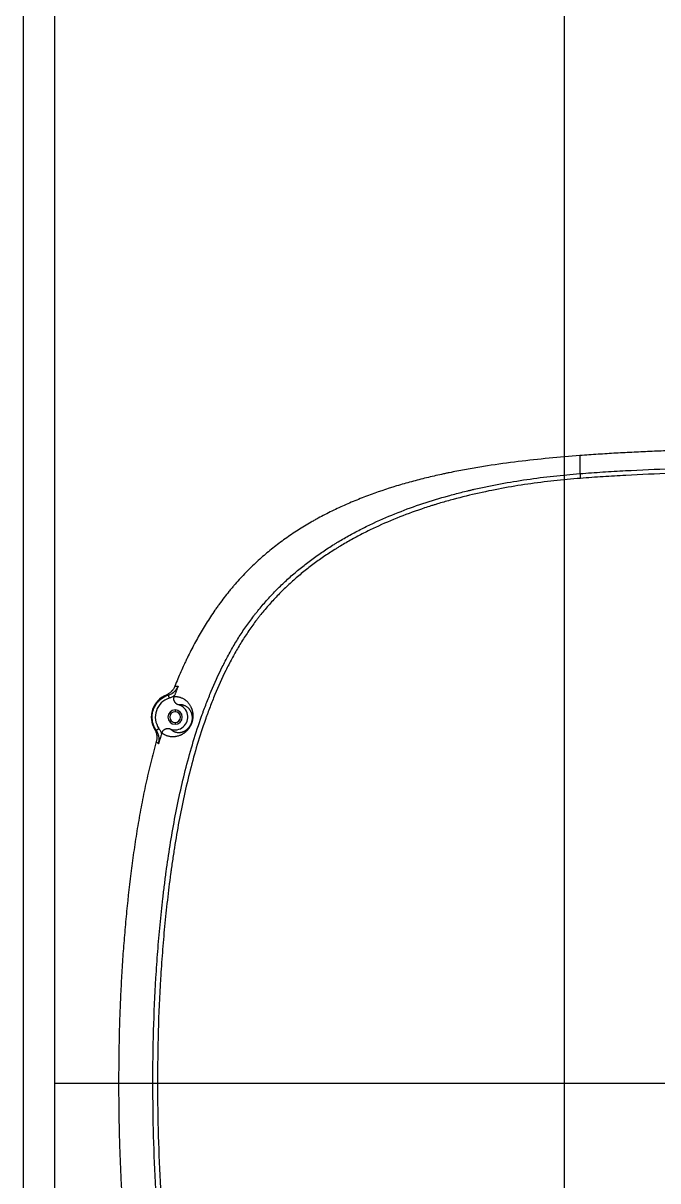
# Model space of a CAD drawing. Header units: millimetres. Extents: x -33000 to 294000, y 0 to 42408.
# Drawn here: x 19149.6 to 19349, y 17073.9 to 17437.4 of the extents above; entities that cross this region are included whole.
import ezdxf

# ---------------------------------------------------------------- set-up
doc = ezdxf.new("R2010")
doc.units = ezdxf.units.MM
doc.header["$LTSCALE"] = 50
doc.linetypes.add('DASHDOT', pattern=[22, 20, -1, 0, -1])
doc.layers.add('arch', color=8, linetype='Continuous')

msp = doc.modelspace()

# ---------------------------------------------------------------- linework, layer by layer
at = {"layer": 'arch'}
for p, q in [((19149.58, 18114.53), (19149.58, 16744.53)), ((19159.58, 16754.53), (19159.58, 18104.53)), ((19319.58, 18104.53), (19319.58, 16754.53))]:
    msp.add_line(p, q, dxfattribs=at)
at = {"layer": 'arch', "linetype": 'Continuous'}
for p, q in [((19195.15, 17226.41), (19195.46, 17225.45)), ((19197.33, 17221.78), (19197.33, 17221.23)), ((19197.33, 17217.83), (19197.33, 17217.28)), ((19191.41, 17215.4), (19192.23, 17215.97))]:
    msp.add_line(p, q, dxfattribs=at)
at = {"layer": 'arch', "linetype": 'DASHDOT'}
msp.add_line((19159.58, 17104.53), (19887.66, 17104.53), dxfattribs=at)
at = {"layer": 'arch', "linetype": 'Continuous'}
for radius, start, end in [(7.48, 112.3522, 210.5285), (6.22, 107.5692, 214.8421), (2.25, 90, 270), (1.7, 90, 270), (4, 247.9014, 74.5737), (2.25, 270, 90), (1.7, 270, 90)]:
    msp.add_arc((19197.33, 17219.53), radius, start, end, dxfattribs=at)
for points, knots in [([(19324.53, 17301.64), (19321.29, 17301.39), (19318.04, 17301.12), (19311.57, 17300.49), (19308.34, 17300.14), (19301.89, 17299.35), (19298.67, 17298.91), (19293.85, 17298.17), (19292.25, 17297.9), (19289.04, 17297.35), (19287.44, 17297.05), (19285.05, 17296.59), (19284.25, 17296.43), (19283.05, 17296.18), (19282.65, 17296.1), (19281.86, 17295.93), (19279.87, 17295.5), (19277.89, 17295.04), (19274.73, 17294.27), (19273.16, 17293.87), (19270.04, 17293.02), (19268.48, 17292.58), (19263.84, 17291.17), (19260.78, 17290.14), (19256.24, 17288.44), (19254.74, 17287.84), (19251.76, 17286.6), (19250.27, 17285.95), (19247.33, 17284.58), (19245.87, 17283.87), (19243.7, 17282.75), (19242.98, 17282.36), (19241.9, 17281.78), (19241.55, 17281.58), (19241.01, 17281.28), (19240.83, 17281.18), (19240.48, 17280.98), (19238.88, 17280.07), (19237.31, 17279.12), (19234.57, 17277.36), (19233.23, 17276.46), (19230.6, 17274.58), (19229.31, 17273.61), (19226.79, 17271.61), (19225.55, 17270.58), (19223.14, 17268.44), (19221.96, 17267.34), (19220.23, 17265.64), (19219.66, 17265.06), (19218.54, 17263.89), (19217.99, 17263.29), (19216.89, 17262.09), (19216.35, 17261.48), (19215.56, 17260.55), (19215.29, 17260.23), (19214.77, 17259.61), (19214.51, 17259.29), (19213.21, 17257.7), (19212.21, 17256.4), (19211, 17254.74), (19210.76, 17254.4), (19210.29, 17253.74), (19209.58, 17252.73), (19208.9, 17251.71), (19207.55, 17249.66), (19206.68, 17248.28), (19205.02, 17245.46), (19204.21, 17244.04), (19202.67, 17241.16), (19201.92, 17239.7), (19201.03, 17237.86), (19200.85, 17237.49), (19200.5, 17236.74), (19199.98, 17235.63), (19199.47, 17234.51), (19198.48, 17232.26), (19197.85, 17230.75), (19197.24, 17229.22)], [0, 0, 0, 0, 0.0625, 0.0625, 0.125, 0.125, 0.1875, 0.1875, 0.21875, 0.21875, 0.25, 0.25, 0.265625, 0.265625, 0.273437, 0.273437, 0.28125, 0.3125, 0.3125, 0.34375, 0.34375, 0.375, 0.375, 0.4375, 0.4375, 0.46875, 0.46875, 0.5, 0.5, 0.53125, 0.53125, 0.546875, 0.546875, 0.554687, 0.554687, 0.558594, 0.558594, 0.5625, 0.59375, 0.59375, 0.625, 0.625, 0.65625, 0.65625, 0.6875, 0.6875, 0.71875, 0.71875, 0.734375, 0.734375, 0.75, 0.75, 0.765625, 0.765625, 0.773437, 0.773437, 0.78125, 0.78125, 0.8125, 0.8125, 0.820312, 0.820312, 0.828125, 0.84375, 0.84375, 0.875, 0.875, 0.90625, 0.90625, 0.9375, 0.9375, 0.945312, 0.945312, 0.953125, 0.96875, 0.96875, 1, 1, 1, 1]), ([(19369.88, 17303.65), (19366.1, 17303.57), (19362.32, 17303.48), (19356.64, 17303.31), (19354.75, 17303.24), (19350.97, 17303.11), (19349.08, 17303.04), (19345.3, 17302.88), (19343.41, 17302.79), (19339.63, 17302.61), (19335.86, 17302.41), (19332.08, 17302.17), (19328.3, 17301.92), (19326.42, 17301.79), (19324.53, 17301.64)], [0, 0, 0, 0, 0.25, 0.25, 0.375, 0.375, 0.5, 0.5, 0.625, 0.625, 0.75, 0.875, 0.875, 1, 1, 1, 1]), ([(19324.53, 17301.64), (19324.53, 17301.62), (19324.53, 17301.59), (19324.53, 17301.54), (19324.53, 17301.49), (19324.53, 17301.44), (19324.53, 17301.38), (19324.53, 17301.33), (19324.53, 17301.28), (19324.53, 17301.19), (19324.53, 17301.06), (19324.53, 17300.89), (19324.53, 17300.7), (19324.53, 17300.51), (19324.53, 17300.29), (19324.53, 17299.98), (19324.53, 17299.61), (19324.53, 17299.19), (19324.53, 17298.79), (19324.53, 17298.48), (19324.53, 17298.22), (19324.53, 17297.97), (19324.53, 17297.6), (19324.53, 17297.3), (19324.53, 17297.1), (19324.53, 17297.05), (19324.53, 17296.99), (19324.53, 17296.94), (19324.53, 17296.88), (19324.53, 17296.82), (19324.53, 17296.77), (19324.53, 17296.71), (19324.53, 17296.66), (19324.53, 17296.6), (19324.53, 17296.56), (19324.53, 17296.52), (19324.53, 17296.5), (19324.53, 17296.46), (19324.53, 17296.42), (19324.53, 17296.37), (19324.53, 17296.3), (19324.53, 17296.25), (19324.53, 17296.2), (19324.53, 17296.17), (19324.53, 17296.13), (19324.53, 17296.1), (19324.53, 17296.07), (19324.53, 17296.03), (19324.53, 17296.01), (19324.53, 17296)], [0, 0, 0, 0, 0.009096, 0.018192, 0.027287, 0.036383, 0.045478, 0.054574, 0.063669, 0.074492, 0.098825, 0.136669, 0.164664, 0.198329, 0.237663, 0.282668, 0.360993, 0.435768, 0.506992, 0.574667, 0.599238, 0.643928, 0.708738, 0.793666, 0.803621, 0.813575, 0.82353, 0.833485, 0.843439, 0.853394, 0.863348, 0.873303, 0.883257, 0.893211, 0.903165, 0.906068, 0.91061, 0.916791, 0.924613, 0.934074, 0.945175, 0.957915, 0.963928, 0.969941, 0.975953, 0.981965, 0.987977, 0.993989, 1, 1, 1, 1]), ([(19324.53, 17296), (19326.91, 17296.18), (19329.3, 17296.35), (19334.07, 17296.66), (19336.46, 17296.8), (19343.63, 17297.18), (19348.41, 17297.39), (19353.19, 17297.56)], [0, 0, 0, 0, 0.25, 0.25, 0.5, 0.5, 1, 1, 1, 1]), ([(19324.53, 16913.06), (19321.74, 16913.27), (19318.95, 16913.53), (19313.4, 16914.15), (19310.64, 16914.5), (19305.13, 16915.3), (19302.39, 16915.75), (19296.93, 16916.76), (19294.21, 16917.31), (19288.8, 16918.54), (19286.11, 16919.22), (19280.76, 16920.69), (19278.09, 16921.49), (19274.12, 16922.81), (19272.8, 16923.26), (19270.17, 16924.21), (19268.86, 16924.7), (19266.9, 16925.47), (19265.92, 16925.86), (19264.95, 16926.27), (19264.46, 16926.47), (19264.3, 16926.54), (19263.97, 16926.68), (19262.51, 16927.3), (19261.07, 16927.94), (19258.53, 16929.13), (19256.01, 16930.35), (19252.3, 16932.31), (19249.88, 16933.7), (19247.49, 16935.14), (19246.31, 16935.88), (19243.97, 16937.41), (19242.81, 16938.19), (19240.53, 16939.82), (19239.41, 16940.66), (19237.74, 16941.95), (19236.92, 16942.61), (19235.96, 16943.39), (19235.56, 16943.73), (19235.29, 16943.96), (19235.15, 16944.07), (19233.94, 16945.1), (19232.89, 16946.04), (19230.84, 16947.95), (19229.84, 16948.92), (19227.89, 16950.91), (19226.94, 16951.93), (19225.09, 16954), (19224.19, 16955.06), (19222.44, 16957.22), (19221.6, 16958.32), (19219.95, 16960.56), (19219.16, 16961.7), (19218.01, 16963.44), (19217.63, 16964.03), (19216.88, 16965.21), (19216.52, 16965.81), (19215.8, 16967.02), (19215.45, 16967.62), (19214.76, 16968.85), (19214.41, 16969.46), (19213.99, 16970.24), (19213.91, 16970.39), (19213.74, 16970.71), (19213.66, 16970.86), (19213.41, 16971.33), (19212.92, 16972.27), (19212.45, 16973.21), (19211.51, 16975.1), (19210.91, 16976.36), (19209.75, 16978.91), (19209.19, 16980.19), (19207.57, 16984.06), (19206.57, 16986.66), (19204.71, 16991.92), (19203.84, 16994.56), (19202.23, 16999.9), (19201.48, 17002.59), (19200.09, 17008), (19199.44, 17010.73), (19198.69, 17014.15), (19198.47, 17015.18), (19198.25, 17016.21), (19198.11, 17016.9), (19198.04, 17017.24), (19197.69, 17018.96), (19197.42, 17020.34), (19196.65, 17024.46), (19196.17, 17027.22), (19195.29, 17032.72), (19194.89, 17035.48), (19193.77, 17043.75), (19193.14, 17049.26), (19192.35, 17057.53), (19192.11, 17060.29), (19191.67, 17065.81), (19191.48, 17068.57), (19190.98, 17076.85), (19190.5, 17087.9), (19190.35, 17098.95), (19190.35, 17110.01), (19190.42, 17115.54), (19190.73, 17126.6), (19190.97, 17132.13), (19191.48, 17140.44), (19191.67, 17143.21), (19192.1, 17148.74), (19192.35, 17151.51), (19192.88, 17157.06), (19193.17, 17159.83), (19193.64, 17163.98), (19193.81, 17165.37), (19194.16, 17168.14), (19194.34, 17169.53), (19195.28, 17176.46), (19196.16, 17181.98), (19197.7, 17190.2), (19198.25, 17192.93), (19199.45, 17198.38), (19200.1, 17201.09), (19201.49, 17206.49), (19202.23, 17209.17), (19203.85, 17214.52), (19204.72, 17217.18), (19205.78, 17220.15), (19205.89, 17220.48), (19206.13, 17221.14), (19206.25, 17221.47), (19206.62, 17222.46), (19207.36, 17224.43), (19208.14, 17226.37), (19209.76, 17230.23), (19210.92, 17232.77), (19212.46, 17235.89), (19212.78, 17236.51), (19213.42, 17237.74), (19213.74, 17238.35), (19214.74, 17240.19), (19215.42, 17241.4), (19216.49, 17243.19), (19216.85, 17243.79), (19217.59, 17244.97), (19217.97, 17245.56), (19219.13, 17247.31), (19219.93, 17248.46), (19221.17, 17250.16), (19221.6, 17250.72), (19222.13, 17251.42), (19222.24, 17251.56), (19222.46, 17251.84), (19222.79, 17252.25), (19224, 17253.76), (19225.13, 17255.1), (19226.99, 17257.18), (19227.94, 17258.2), (19229.89, 17260.18), (19230.88, 17261.15), (19232.91, 17263.04), (19233.95, 17263.96), (19236.06, 17265.76), (19237.14, 17266.63), (19239.33, 17268.34), (19240.44, 17269.17), (19242.71, 17270.79), (19243.86, 17271.58), (19245.62, 17272.73), (19246.5, 17273.3), (19247.55, 17273.94), (19248, 17274.22), (19248.3, 17274.4), (19248.45, 17274.49), (19249.81, 17275.31), (19251.02, 17276.01), (19253.47, 17277.36), (19255.94, 17278.67), (19258.44, 17279.89), (19262.22, 17281.65), (19264.77, 17282.75), (19269.94, 17284.78), (19272.55, 17285.73), (19277.82, 17287.48), (19280.49, 17288.28), (19284.52, 17289.4), (19285.87, 17289.76), (19287.9, 17290.27), (19288.58, 17290.44), (19289.6, 17290.68), (19289.94, 17290.76), (19290.63, 17290.92), (19292.33, 17291.32), (19294.05, 17291.69), (19296.1, 17292.11), (19296.79, 17292.25), (19298.17, 17292.52), (19298.86, 17292.65), (19302.3, 17293.29), (19305.06, 17293.74), (19310.6, 17294.55), (19313.38, 17294.91), (19317.55, 17295.37), (19318.95, 17295.51), (19321.74, 17295.77), (19323.13, 17295.89), (19324.53, 17296)], [0, 0, 0, 0, 0.015625, 0.015625, 0.03125, 0.03125, 0.046875, 0.046875, 0.0625, 0.0625, 0.078125, 0.078125, 0.09375, 0.09375, 0.101562, 0.101562, 0.109375, 0.109375, 0.113281, 0.115234, 0.115234, 0.116211, 0.116211, 0.117187, 0.125, 0.125, 0.132812, 0.140625, 0.148437, 0.148437, 0.15625, 0.15625, 0.164062, 0.164062, 0.171875, 0.171875, 0.175781, 0.177734, 0.178711, 0.178711, 0.179687, 0.179687, 0.1875, 0.1875, 0.195312, 0.195312, 0.203125, 0.203125, 0.210937, 0.210937, 0.21875, 0.21875, 0.226562, 0.226562, 0.230469, 0.230469, 0.234375, 0.234375, 0.238281, 0.238281, 0.242187, 0.242187, 0.243164, 0.243164, 0.244141, 0.244141, 0.246094, 0.25, 0.25, 0.257812, 0.257812, 0.265625, 0.265625, 0.28125, 0.28125, 0.296875, 0.296875, 0.3125, 0.3125, 0.328125, 0.328125, 0.332031, 0.333984, 0.333984, 0.335937, 0.335937, 0.34375, 0.34375, 0.359375, 0.359375, 0.375, 0.375, 0.40625, 0.40625, 0.421875, 0.421875, 0.4375, 0.4375, 0.46875, 0.5, 0.5, 0.53125, 0.53125, 0.5625, 0.5625, 0.578125, 0.578125, 0.59375, 0.59375, 0.609375, 0.609375, 0.617187, 0.617187, 0.625, 0.625, 0.65625, 0.65625, 0.671875, 0.671875, 0.6875, 0.6875, 0.703125, 0.703125, 0.71875, 0.71875, 0.720703, 0.720703, 0.722656, 0.722656, 0.726562, 0.734375, 0.734375, 0.75, 0.75, 0.753906, 0.753906, 0.757812, 0.757812, 0.765625, 0.765625, 0.769531, 0.769531, 0.773437, 0.773437, 0.78125, 0.78125, 0.785156, 0.785156, 0.786133, 0.786133, 0.787109, 0.789062, 0.796875, 0.796875, 0.804687, 0.804687, 0.8125, 0.8125, 0.820312, 0.820312, 0.828125, 0.828125, 0.835937, 0.835937, 0.84375, 0.84375, 0.847656, 0.849609, 0.850586, 0.850586, 0.851562, 0.851562, 0.859375, 0.859375, 0.867187, 0.875, 0.875, 0.890625, 0.890625, 0.90625, 0.90625, 0.921875, 0.921875, 0.929687, 0.929687, 0.933594, 0.933594, 0.935547, 0.935547, 0.9375, 0.945312, 0.945312, 0.949219, 0.949219, 0.953125, 0.953125, 0.96875, 0.96875, 0.984375, 0.984375, 0.992187, 0.992187, 1, 1, 1, 1]), ([(19324.65, 17294.5), (19321.87, 17294.29), (19319.11, 17294.03), (19313.6, 17293.42), (19310.85, 17293.07), (19305.37, 17292.28), (19302.64, 17291.83), (19297.2, 17290.82), (19294.49, 17290.27), (19289.09, 17289.04), (19286.4, 17288.36), (19282.38, 17287.26), (19281.04, 17286.87), (19279.38, 17286.37), (19279.04, 17286.26), (19278.38, 17286.06), (19277.38, 17285.75), (19276.39, 17285.42), (19273.09, 17284.33), (19270.48, 17283.39), (19265.33, 17281.36), (19262.78, 17280.27), (19259.02, 17278.51), (19256.53, 17277.3), (19254.08, 17276), (19251.65, 17274.65), (19250.44, 17273.96), (19249.1, 17273.14), (19248.95, 17273.05), (19248.65, 17272.87), (19248.2, 17272.6), (19247.17, 17271.96), (19246.29, 17271.39), (19244.55, 17270.25), (19243.41, 17269.47), (19241.17, 17267.86), (19240.06, 17267.03), (19237.89, 17265.34), (19236.83, 17264.47), (19234.74, 17262.68), (19233.71, 17261.76), (19231.71, 17259.89), (19230.72, 17258.92), (19228.8, 17256.95), (19227.86, 17255.94), (19226.02, 17253.86), (19225.12, 17252.8), (19224.03, 17251.44), (19223.81, 17251.17), (19223.49, 17250.76), (19223.38, 17250.62), (19223.17, 17250.34), (19222.63, 17249.65), (19222.11, 17248.95), (19220.89, 17247.26), (19220.1, 17246.11), (19218.58, 17243.79), (19217.86, 17242.62), (19216.45, 17240.24), (19215.78, 17239.04), (19214.48, 17236.61), (19213.85, 17235.38), (19212.02, 17231.66), (19210.89, 17229.15), (19209.3, 17225.31), (19208.53, 17223.37), (19207.8, 17221.42), (19207.5, 17220.6), (19207.44, 17220.44), (19207.32, 17220.11), (19207.14, 17219.62), (19206.97, 17219.13), (19205.93, 17216.18), (19205.08, 17213.54), (19203.49, 17208.24), (19202.76, 17205.57), (19201.39, 17200.22), (19200.76, 17197.53), (19199.58, 17192.13), (19199.03, 17189.42), (19198.02, 17183.98), (19197.32, 17179.89), (19196.59, 17175.09), (19196.24, 17172.69), (19196.1, 17171.66), (19196, 17170.98), (19195.96, 17170.63), (19195.54, 17167.54), (19194.86, 17162.04), (19194.29, 17156.55), (19193.76, 17151.05), (19193.53, 17148.31), (19193.1, 17142.82), (19192.91, 17140.07), (19192.42, 17131.84), (19192.18, 17126.35), (19191.87, 17115.38), (19191.8, 17109.9), (19191.8, 17098.94), (19191.88, 17093.46), (19192.19, 17082.5), (19192.42, 17077.03), (19192.92, 17068.82), (19193.11, 17066.08), (19193.54, 17060.61), (19193.78, 17057.87), (19194.56, 17049.67), (19195.18, 17044.2), (19196.28, 17036.01), (19196.68, 17033.28), (19197.55, 17027.81), (19198.02, 17025.08), (19198.78, 17020.99), (19199.05, 17019.63), (19199.39, 17017.92), (19199.46, 17017.58), (19199.6, 17016.9), (19199.81, 17015.88), (19200.61, 17012.14), (19201.41, 17008.76), (19202.78, 17003.39), (19203.52, 17000.72), (19205.1, 16995.43), (19205.96, 16992.8), (19207.79, 16987.58), (19208.78, 16985), (19210.37, 16981.16), (19211.47, 16978.62), (19212.65, 16976.1), (19213.58, 16974.23), (19214.05, 16973.29), (19214.61, 16972.21), (19214.86, 16971.75), (19215.02, 16971.44), (19215.1, 16971.28), (19215.85, 16969.89), (19216.53, 16968.68), (19217.59, 16966.88), (19217.95, 16966.29), (19218.69, 16965.11), (19219.06, 16964.53), (19220.2, 16962.79), (19220.98, 16961.66), (19222.61, 16959.43), (19223.44, 16958.34), (19225.17, 16956.2), (19226.06, 16955.15), (19227.89, 16953.09), (19228.83, 16952.08), (19230.76, 16950.1), (19231.75, 16949.13), (19233.78, 16947.23), (19234.82, 16946.3), (19236.02, 16945.28), (19236.15, 16945.17), (19236.42, 16944.94), (19236.55, 16944.83), (19236.96, 16944.5), (19237.77, 16943.83), (19238.59, 16943.18), (19240.24, 16941.89), (19241.35, 16941.06), (19243.61, 16939.45), (19244.76, 16938.67), (19247.07, 16937.15), (19248.25, 16936.42), (19250.62, 16935), (19253.02, 16933.62), (19256.7, 16931.67), (19259.19, 16930.46), (19261.72, 16929.29), (19262.99, 16928.72), (19264.43, 16928.1), (19264.59, 16928.03), (19264.92, 16927.9), (19265.08, 16927.83), (19265.56, 16927.63), (19266.53, 16927.23), (19267.5, 16926.84), (19269.44, 16926.08), (19270.74, 16925.59), (19273.35, 16924.65), (19274.66, 16924.2), (19278.6, 16922.9), (19281.24, 16922.11), (19286.55, 16920.65), (19289.22, 16919.98), (19294.58, 16918.77), (19297.28, 16918.22), (19302.69, 16917.22), (19305.41, 16916.77), (19310.87, 16915.98), (19313.61, 16915.63), (19319.11, 16915.02), (19321.88, 16914.77), (19324.65, 16914.55)], [0, 0, 0, 0, 0.015625, 0.015625, 0.03125, 0.03125, 0.046875, 0.046875, 0.0625, 0.0625, 0.078125, 0.078125, 0.085938, 0.085938, 0.087891, 0.087891, 0.089844, 0.09375, 0.09375, 0.109375, 0.109375, 0.125, 0.125, 0.132812, 0.140625, 0.140625, 0.148437, 0.148437, 0.149414, 0.149414, 0.150391, 0.152344, 0.15625, 0.15625, 0.164062, 0.164062, 0.171875, 0.171875, 0.179687, 0.179687, 0.1875, 0.1875, 0.195312, 0.195312, 0.203125, 0.203125, 0.210938, 0.210938, 0.212891, 0.212891, 0.213867, 0.213867, 0.214844, 0.21875, 0.21875, 0.226563, 0.226563, 0.234375, 0.234375, 0.242188, 0.242188, 0.25, 0.25, 0.265625, 0.265625, 0.273438, 0.277344, 0.277344, 0.27832, 0.27832, 0.279297, 0.28125, 0.28125, 0.296875, 0.296875, 0.3125, 0.3125, 0.328125, 0.328125, 0.34375, 0.34375, 0.359375, 0.367188, 0.371094, 0.373047, 0.373047, 0.375, 0.375, 0.390625, 0.40625, 0.40625, 0.421875, 0.421875, 0.4375, 0.4375, 0.46875, 0.46875, 0.5, 0.5, 0.53125, 0.53125, 0.5625, 0.5625, 0.578125, 0.578125, 0.59375, 0.59375, 0.625, 0.625, 0.640625, 0.640625, 0.65625, 0.65625, 0.664063, 0.664063, 0.666016, 0.666016, 0.667969, 0.671875, 0.6875, 0.6875, 0.703125, 0.703125, 0.71875, 0.71875, 0.734375, 0.734375, 0.742188, 0.75, 0.75, 0.753906, 0.755859, 0.756836, 0.756836, 0.757813, 0.757813, 0.765625, 0.765625, 0.769531, 0.769531, 0.773438, 0.773438, 0.78125, 0.78125, 0.789063, 0.789063, 0.796875, 0.796875, 0.804688, 0.804688, 0.8125, 0.8125, 0.820313, 0.820313, 0.821289, 0.821289, 0.822266, 0.822266, 0.824219, 0.828125, 0.828125, 0.835938, 0.835938, 0.84375, 0.84375, 0.851563, 0.851563, 0.859375, 0.867188, 0.875, 0.875, 0.882813, 0.882813, 0.883789, 0.883789, 0.884766, 0.884766, 0.886719, 0.890625, 0.890625, 0.898438, 0.898438, 0.90625, 0.90625, 0.921875, 0.921875, 0.9375, 0.9375, 0.953125, 0.953125, 0.96875, 0.96875, 0.984375, 0.984375, 1, 1, 1, 1]), ([(19324.53, 17296), (19324.53, 17295.99), (19324.53, 17295.98), (19324.53, 17295.93), (19324.54, 17295.9), (19324.54, 17295.82), (19324.55, 17295.78), (19324.56, 17295.67), (19324.56, 17295.6), (19324.57, 17295.47), (19324.58, 17295.39), (19324.59, 17295.23), (19324.6, 17295.15), (19324.61, 17294.97), (19324.62, 17294.88), (19324.63, 17294.69), (19324.64, 17294.6), (19324.65, 17294.5)], [0, 0, 0, 0, 0.125, 0.125, 0.25, 0.25, 0.375, 0.375, 0.5, 0.5, 0.625, 0.625, 0.75, 0.75, 0.875, 0.875, 1, 1, 1, 1]), ([(19353.24, 17296.06), (19348.47, 17295.89), (19343.7, 17295.69), (19336.55, 17295.31), (19334.17, 17295.17), (19329.41, 17294.86), (19327.03, 17294.69), (19324.65, 17294.5)], [0, 0, 0, 0, 0.5, 0.5, 0.75, 0.75, 1, 1, 1, 1]), ([(19197.24, 17229.22), (19197.18, 17229.07), (19197.11, 17228.91), (19196.95, 17228.62), (19196.79, 17228.33), (19196.59, 17228.06), (19196.46, 17227.9), (19196.43, 17227.87), (19196.38, 17227.8), (19196.35, 17227.77), (19196.26, 17227.68), (19196.21, 17227.62), (19196.03, 17227.44), (19195.78, 17227.21), (19195.52, 17227.01), (19195.31, 17226.87), (19195.24, 17226.83), (19195.09, 17226.74), (19195.02, 17226.7), (19194.8, 17226.58), (19194.64, 17226.51), (19194.49, 17226.45)], [0, 0, 0, 0, 0.125, 0.125, 0.25, 0.375, 0.375, 0.40625, 0.40625, 0.4375, 0.4375, 0.5, 0.5, 0.625, 0.75, 0.75, 0.8125, 0.8125, 0.875, 0.875, 1, 1, 1, 1]), ([(19195.15, 17226.41), (19195.33, 17226.46), (19195.5, 17226.53), (19195.84, 17226.67), (19196, 17226.76), (19196.31, 17226.94), (19196.47, 17227.04), (19196.65, 17227.18), (19196.69, 17227.2), (19196.76, 17227.26), (19196.87, 17227.35), (19196.97, 17227.44), (19197.17, 17227.62), (19197.3, 17227.75), (19197.54, 17228.03), (19197.65, 17228.17), (19197.78, 17228.36), (19197.81, 17228.4), (19197.86, 17228.47), (19197.94, 17228.59), (19198, 17228.71), (19198.14, 17228.95), (19198.22, 17229.12), (19198.28, 17229.29)], [0, 0, 0, 0, 0.125, 0.125, 0.25, 0.25, 0.375, 0.375, 0.40625, 0.40625, 0.4375, 0.5, 0.5, 0.625, 0.625, 0.75, 0.75, 0.78125, 0.78125, 0.8125, 0.875, 0.875, 1, 1, 1, 1]), ([(19198.28, 17229.29), (19198.28, 17229.27), (19198.27, 17229.26), (19198.26, 17229.23), (19198.25, 17229.19), (19198.21, 17229.08), (19198.17, 17228.99), (19198.11, 17228.81), (19198.06, 17228.69), (19197.93, 17228.33), (19197.84, 17228.09), (19197.72, 17227.78), (19197.7, 17227.72), (19197.65, 17227.59), (19197.63, 17227.53), (19197.56, 17227.34), (19197.51, 17227.22), (19197.42, 17226.96), (19197.37, 17226.84), (19197.27, 17226.58), (19197.22, 17226.45), (19197.17, 17226.32)], [0, 0, 0, 0, 0.015625, 0.015625, 0.03125, 0.0625, 0.125, 0.125, 0.25, 0.25, 0.5, 0.5, 0.5625, 0.5625, 0.625, 0.625, 0.75, 0.75, 0.875, 0.875, 1, 1, 1, 1]), ([(19197.24, 17229.22), (19197.34, 17229.23), (19197.43, 17229.24), (19197.6, 17229.26), (19197.69, 17229.27), (19197.95, 17229.28), (19198.12, 17229.29), (19198.28, 17229.29)], [0, 0, 0, 0, 0.25, 0.25, 0.5, 0.5, 1, 1, 1, 1]), ([(19191.41, 17215.4), (19191.25, 17215.64), (19191.1, 17215.88), (19190.84, 17216.37), (19190.72, 17216.62), (19190.57, 17217.02), (19190.52, 17217.15), (19190.45, 17217.35), (19190.43, 17217.42), (19190.39, 17217.55), (19190.37, 17217.62), (19190.28, 17217.96), (19190.23, 17218.24), (19190.15, 17218.79), (19190.12, 17219.07), (19190.11, 17219.5), (19190.12, 17219.64), (19190.12, 17219.85), (19190.13, 17219.92), (19190.14, 17220.06), (19190.14, 17220.13), (19190.17, 17220.48), (19190.22, 17220.76), (19190.33, 17221.31), (19190.41, 17221.58), (19190.54, 17221.98), (19190.59, 17222.11), (19190.67, 17222.31), (19190.7, 17222.37), (19190.76, 17222.5), (19190.79, 17222.57), (19190.94, 17222.88), (19191.21, 17223.38), (19191.54, 17223.83), (19191.8, 17224.16), (19191.89, 17224.27), (19192.01, 17224.4), (19192.04, 17224.43), (19192.08, 17224.48), (19192.16, 17224.56), (19192.23, 17224.63), (19192.48, 17224.88), (19192.91, 17225.25), (19193.37, 17225.56), (19193.67, 17225.74), (19193.73, 17225.78), (19193.85, 17225.85), (19193.92, 17225.88), (19194.11, 17225.98), (19194.23, 17226.04), (19194.62, 17226.22), (19194.88, 17226.32), (19195.15, 17226.41)], [0, 0, 0, 0, 0.0625, 0.0625, 0.125, 0.125, 0.15625, 0.15625, 0.171875, 0.171875, 0.1875, 0.1875, 0.25, 0.25, 0.3125, 0.3125, 0.34375, 0.34375, 0.359375, 0.359375, 0.375, 0.375, 0.4375, 0.4375, 0.5, 0.5, 0.53125, 0.53125, 0.546875, 0.546875, 0.5625, 0.5625, 0.625, 0.6875, 0.6875, 0.71875, 0.71875, 0.726563, 0.726563, 0.734375, 0.75, 0.75, 0.8125, 0.875, 0.875, 0.890625, 0.890625, 0.90625, 0.90625, 0.9375, 0.9375, 1, 1, 1, 1]), ([(19197.06, 17226.02), (19197.18, 17226.02), (19197.29, 17226.02), (19197.53, 17226.01), (19197.65, 17226), (19197.88, 17225.98), (19198, 17225.96), (19198.24, 17225.92), (19198.37, 17225.9), (19198.61, 17225.84), (19198.74, 17225.81), (19198.99, 17225.73), (19199.12, 17225.68), (19199.38, 17225.58), (19199.51, 17225.52), (19199.77, 17225.39), (19199.91, 17225.32), (19200.11, 17225.19), (19200.18, 17225.15), (19200.32, 17225.05), (19200.39, 17225.01), (19200.6, 17224.85), (19200.74, 17224.74), (19200.96, 17224.54), (19201.03, 17224.47), (19201.18, 17224.33), (19201.25, 17224.25), (19201.4, 17224.09), (19201.47, 17224.01), (19201.61, 17223.82), (19201.69, 17223.73), (19201.83, 17223.52), (19201.9, 17223.41), (19202.05, 17223.17), (19202.12, 17223.05), (19202.26, 17222.78), (19202.33, 17222.63), (19202.43, 17222.39), (19202.46, 17222.31), (19202.53, 17222.14), (19202.56, 17222.05), (19202.62, 17221.86), (19202.65, 17221.76), (19202.71, 17221.55), (19202.73, 17221.44), (19202.77, 17221.26), (19202.78, 17221.2), (19202.8, 17221.08), (19202.82, 17221.01), (19202.84, 17220.88), (19202.85, 17220.81), (19202.86, 17220.67), (19202.87, 17220.59), (19202.88, 17220.48), (19202.88, 17220.44), (19202.89, 17220.36), (19202.89, 17220.32), (19202.9, 17220.19), (19202.9, 17220.1), (19202.9, 17219.91), (19202.9, 17219.81), (19202.9, 17219.66), (19202.9, 17219.6), (19202.89, 17219.49), (19202.89, 17219.43), (19202.87, 17219.31), (19202.87, 17219.25), (19202.85, 17219.11), (19202.85, 17219.04), (19202.82, 17218.9), (19202.81, 17218.82), (19202.79, 17218.72), (19202.79, 17218.7), (19202.78, 17218.66), (19202.78, 17218.64), (19202.77, 17218.57), (19202.76, 17218.53), (19202.74, 17218.44), (19202.73, 17218.39), (19202.7, 17218.3), (19202.69, 17218.25), (19202.67, 17218.19), (19202.67, 17218.17), (19202.66, 17218.15), (19202.65, 17218.11), (19202.64, 17218.07), (19202.62, 17217.99), (19202.6, 17217.94), (19202.58, 17217.86), (19202.57, 17217.83), (19202.55, 17217.77), (19202.52, 17217.69), (19202.49, 17217.61), (19202.46, 17217.53), (19202.45, 17217.49), (19202.43, 17217.46), (19202.42, 17217.43), (19202.42, 17217.42), (19202.39, 17217.35), (19202.37, 17217.3), (19202.33, 17217.21), (19202.31, 17217.16), (19202.28, 17217.1), (19202.27, 17217.08), (19202.25, 17217.03), (19202.24, 17217.01), (19202.21, 17216.95), (19202.19, 17216.91), (19202.15, 17216.83), (19202.13, 17216.8), (19202.07, 17216.69), (19202.04, 17216.62), (19201.98, 17216.53), (19201.96, 17216.5), (19201.93, 17216.44), (19201.91, 17216.41), (19201.86, 17216.32), (19201.82, 17216.27), (19201.76, 17216.17), (19201.73, 17216.12), (19201.66, 17216.03), (19201.63, 17215.99), (19201.57, 17215.9), (19201.54, 17215.86), (19201.45, 17215.74), (19201.39, 17215.67), (19201.3, 17215.57), (19201.27, 17215.53), (19201.22, 17215.47), (19201.19, 17215.44), (19201.11, 17215.35), (19201.06, 17215.29), (19200.95, 17215.18), (19200.9, 17215.13), (19200.75, 17214.99), (19200.65, 17214.9), (19200.47, 17214.74), (19200.38, 17214.67), (19200.2, 17214.53), (19200.11, 17214.47), (19199.94, 17214.36), (19199.86, 17214.3), (19199.7, 17214.2), (19199.62, 17214.16), (19199.47, 17214.07), (19199.4, 17214.03), (19199.25, 17213.96), (19199.18, 17213.92), (19199.03, 17213.86), (19198.97, 17213.83), (19198.76, 17213.74), (19198.63, 17213.69), (19198.38, 17213.61), (19198.26, 17213.57), (19198.02, 17213.5), (19197.9, 17213.48), (19197.68, 17213.43), (19197.57, 17213.41), (19197.36, 17213.38), (19197.26, 17213.37), (19197.06, 17213.35), (19196.97, 17213.34), (19196.69, 17213.33), (19196.51, 17213.33), (19196.17, 17213.35), (19196.01, 17213.36), (19195.7, 17213.4), (19195.56, 17213.43), (19195.28, 17213.49), (19195.15, 17213.53), (19194.89, 17213.6), (19194.77, 17213.65), (19194.53, 17213.74), (19194.42, 17213.78), (19194.2, 17213.88), (19194.1, 17213.94), (19193.89, 17214.05), (19193.7, 17214.16), (19193.42, 17214.35), (19193.25, 17214.48), (19193.16, 17214.55)], [0, 0, 0, 0, 0.03125, 0.03125, 0.0625, 0.0625, 0.09375, 0.09375, 0.125, 0.125, 0.15625, 0.15625, 0.1875, 0.1875, 0.21875, 0.21875, 0.25, 0.25, 0.265625, 0.265625, 0.28125, 0.28125, 0.3125, 0.3125, 0.328125, 0.328125, 0.34375, 0.34375, 0.359375, 0.359375, 0.375, 0.375, 0.390625, 0.390625, 0.40625, 0.40625, 0.421875, 0.421875, 0.429688, 0.429688, 0.4375, 0.4375, 0.445313, 0.445313, 0.453125, 0.453125, 0.457031, 0.457031, 0.460938, 0.460938, 0.464844, 0.464844, 0.46875, 0.46875, 0.470703, 0.470703, 0.472656, 0.472656, 0.476563, 0.476563, 0.480469, 0.480469, 0.482422, 0.482422, 0.484375, 0.484375, 0.486328, 0.486328, 0.488281, 0.488281, 0.490234, 0.490234, 0.490723, 0.490723, 0.491211, 0.491211, 0.492188, 0.492188, 0.493164, 0.493164, 0.494141, 0.494141, 0.494385, 0.494385, 0.494629, 0.495117, 0.495117, 0.496094, 0.496094, 0.496582, 0.496582, 0.49707, 0.498047, 0.498047, 0.498535, 0.498779, 0.498779, 0.499023, 0.499023, 0.5, 0.5, 0.500977, 0.500977, 0.501465, 0.501465, 0.501953, 0.501953, 0.50293, 0.50293, 0.503906, 0.503906, 0.505859, 0.505859, 0.506836, 0.506836, 0.507813, 0.507813, 0.509766, 0.509766, 0.511719, 0.511719, 0.513672, 0.513672, 0.515625, 0.515625, 0.519531, 0.519531, 0.521484, 0.521484, 0.523438, 0.523438, 0.527344, 0.527344, 0.53125, 0.53125, 0.539063, 0.539063, 0.546875, 0.546875, 0.554688, 0.554688, 0.5625, 0.5625, 0.570313, 0.570313, 0.578125, 0.578125, 0.585938, 0.585938, 0.59375, 0.59375, 0.609375, 0.609375, 0.625, 0.625, 0.640625, 0.640625, 0.65625, 0.65625, 0.671875, 0.671875, 0.6875, 0.6875, 0.71875, 0.71875, 0.75, 0.75, 0.78125, 0.78125, 0.8125, 0.8125, 0.84375, 0.84375, 0.875, 0.875, 0.90625, 0.90625, 0.9375, 0.96875, 1, 1, 1, 1]), ([(19195.15, 17226.41), (19195.05, 17226.42), (19194.94, 17226.43), (19194.78, 17226.44), (19194.72, 17226.44), (19194.61, 17226.45), (19194.55, 17226.45), (19194.49, 17226.45)], [0, 0, 0, 0, 0.5, 0.5, 0.75, 0.75, 1, 1, 1, 1]), ([(19198.4, 17223.38), (19198.33, 17223.4), (19198.2, 17223.44), (19198.01, 17223.53), (19197.89, 17223.6), (19197.8, 17223.66), (19197.77, 17223.68), (19197.72, 17223.72), (19197.69, 17223.74), (19197.61, 17223.81), (19197.51, 17223.9), (19197.41, 17224), (19197.35, 17224.08), (19197.33, 17224.11), (19197.29, 17224.17), (19197.27, 17224.2), (19197.21, 17224.28), (19197.14, 17224.4), (19197.08, 17224.53), (19197.05, 17224.63), (19197.04, 17224.66), (19197.01, 17224.73), (19197, 17224.76), (19196.98, 17224.86), (19196.95, 17225), (19196.93, 17225.13), (19196.93, 17225.27), (19196.93, 17225.34), (19196.93, 17225.48), (19196.95, 17225.62), (19196.99, 17225.82), (19197.03, 17225.95), (19197.06, 17226.02)], [0, 0, 0, 0, 0.0625, 0.125, 0.1875, 0.1875, 0.21875, 0.21875, 0.25, 0.25, 0.3125, 0.375, 0.375, 0.40625, 0.40625, 0.4375, 0.4375, 0.5, 0.5625, 0.5625, 0.59375, 0.59375, 0.625, 0.625, 0.6875, 0.75, 0.75, 0.8125, 0.8125, 0.875, 0.9375, 1, 1, 1, 1]), ([(19195.83, 17215.82), (19195.93, 17215.71), (19196.05, 17215.61), (19196.23, 17215.46), (19196.29, 17215.41), (19196.42, 17215.31), (19196.49, 17215.27), (19196.64, 17215.18), (19196.71, 17215.14), (19196.87, 17215.05), (19196.95, 17215.01), (19197.13, 17214.94), (19197.22, 17214.91), (19197.41, 17214.84), (19197.51, 17214.82), (19197.73, 17214.77), (19197.84, 17214.75), (19198.08, 17214.72), (19198.2, 17214.71), (19198.47, 17214.7), (19198.61, 17214.7), (19198.84, 17214.72), (19198.91, 17214.73), (19199.07, 17214.75), (19199.16, 17214.77), (19199.33, 17214.8), (19199.42, 17214.82), (19199.6, 17214.87), (19199.7, 17214.9), (19199.84, 17214.96), (19199.89, 17214.98), (19199.97, 17215.01), (19200, 17215.02), (19200.05, 17215.04), (19200.08, 17215.05), (19200.16, 17215.09), (19200.21, 17215.11), (19200.32, 17215.17), (19200.38, 17215.2), (19200.5, 17215.27), (19200.56, 17215.3), (19200.68, 17215.38), (19200.74, 17215.42), (19200.88, 17215.51), (19200.94, 17215.56), (19201.08, 17215.67), (19201.15, 17215.73), (19201.26, 17215.83), (19201.3, 17215.87), (19201.38, 17215.94), (19201.42, 17215.98), (19201.5, 17216.07), (19201.54, 17216.11), (19201.61, 17216.18), (19201.63, 17216.21), (19201.67, 17216.26), (19201.69, 17216.29), (19201.76, 17216.37), (19201.81, 17216.43), (19201.88, 17216.53), (19201.91, 17216.56), (19201.96, 17216.64), (19201.98, 17216.68), (19202.04, 17216.76), (19202.07, 17216.81), (19202.11, 17216.88), (19202.12, 17216.9), (19202.15, 17216.95), (19202.17, 17216.98), (19202.2, 17217.04), (19202.22, 17217.07), (19202.25, 17217.13), (19202.27, 17217.16), (19202.29, 17217.21), (19202.29, 17217.22), (19202.3, 17217.24), (19202.31, 17217.24), (19202.32, 17217.27), (19202.33, 17217.29), (19202.35, 17217.35), (19202.37, 17217.39), (19202.4, 17217.46), (19202.41, 17217.48), (19202.43, 17217.52), (19202.43, 17217.53), (19202.44, 17217.56), (19202.46, 17217.59), (19202.47, 17217.63), (19202.48, 17217.67), (19202.49, 17217.68), (19202.5, 17217.71), (19202.5, 17217.72), (19202.51, 17217.75), (19202.52, 17217.76), (19202.53, 17217.79), (19202.53, 17217.81), (19202.54, 17217.85), (19202.56, 17217.9), (19202.58, 17217.95), (19202.59, 17217.99), (19202.59, 17218), (19202.6, 17218.02), (19202.6, 17218.04), (19202.61, 17218.06), (19202.61, 17218.07), (19202.62, 17218.1), (19202.62, 17218.13), (19202.63, 17218.16), (19202.65, 17218.23), (19202.66, 17218.27), (19202.67, 17218.34), (19202.68, 17218.38), (19202.69, 17218.43), (19202.69, 17218.45), (19202.7, 17218.48), (19202.7, 17218.5), (19202.71, 17218.55), (19202.71, 17218.58), (19202.72, 17218.64), (19202.73, 17218.67), (19202.74, 17218.75), (19202.74, 17218.8), (19202.75, 17218.88), (19202.75, 17218.9), (19202.75, 17218.95), (19202.76, 17218.97), (19202.76, 17219.04), (19202.76, 17219.08), (19202.77, 17219.21), (19202.77, 17219.28), (19202.76, 17219.42), (19202.76, 17219.49), (19202.75, 17219.62), (19202.75, 17219.68), (19202.73, 17219.79), (19202.73, 17219.85), (19202.71, 17219.95), (19202.7, 17220.01), (19202.69, 17220.1), (19202.68, 17220.15), (19202.66, 17220.24), (19202.65, 17220.28), (19202.63, 17220.37), (19202.62, 17220.41), (19202.58, 17220.53), (19202.56, 17220.61), (19202.51, 17220.75), (19202.49, 17220.82), (19202.44, 17220.94), (19202.41, 17221.01), (19202.36, 17221.12), (19202.34, 17221.18), (19202.26, 17221.34), (19202.2, 17221.44), (19202.12, 17221.58), (19202.09, 17221.62), (19202.04, 17221.71), (19202.01, 17221.75), (19201.93, 17221.86), (19201.87, 17221.94), (19201.76, 17222.08), (19201.7, 17222.14), (19201.59, 17222.26), (19201.54, 17222.32), (19201.37, 17222.48), (19201.26, 17222.57), (19201.04, 17222.73), (19200.94, 17222.81), (19200.73, 17222.94), (19200.63, 17222.99), (19200.42, 17223.09), (19200.32, 17223.13), (19200.13, 17223.21), (19200.03, 17223.24), (19199.84, 17223.3), (19199.75, 17223.32), (19199.57, 17223.36), (19199.48, 17223.37), (19199.31, 17223.4), (19199.22, 17223.4), (19199.05, 17223.41), (19198.97, 17223.42), (19198.8, 17223.41), (19198.72, 17223.41), (19198.56, 17223.4), (19198.48, 17223.39), (19198.4, 17223.38)], [0, 0, 0, 0, 0.0625, 0.0625, 0.09375, 0.09375, 0.125, 0.125, 0.15625, 0.15625, 0.1875, 0.1875, 0.21875, 0.21875, 0.25, 0.25, 0.28125, 0.28125, 0.3125, 0.3125, 0.34375, 0.34375, 0.359375, 0.359375, 0.375, 0.375, 0.390625, 0.390625, 0.40625, 0.40625, 0.414062, 0.414062, 0.417969, 0.417969, 0.421875, 0.421875, 0.429687, 0.429687, 0.4375, 0.4375, 0.445312, 0.445312, 0.453125, 0.453125, 0.460937, 0.460937, 0.46875, 0.46875, 0.472656, 0.472656, 0.476562, 0.476562, 0.480469, 0.480469, 0.482422, 0.482422, 0.484375, 0.484375, 0.488281, 0.488281, 0.490234, 0.490234, 0.492187, 0.492187, 0.494141, 0.494141, 0.495117, 0.495117, 0.496094, 0.496094, 0.49707, 0.49707, 0.498047, 0.498047, 0.498291, 0.498291, 0.498535, 0.498535, 0.499023, 0.499023, 0.5, 0.5, 0.500488, 0.500488, 0.500732, 0.500732, 0.500977, 0.501465, 0.501465, 0.501709, 0.501709, 0.501953, 0.501953, 0.502197, 0.502197, 0.502441, 0.502441, 0.50293, 0.503418, 0.503418, 0.503662, 0.503662, 0.503906, 0.503906, 0.50415, 0.50415, 0.504395, 0.504883, 0.504883, 0.505859, 0.505859, 0.506836, 0.506836, 0.507324, 0.507324, 0.507812, 0.507812, 0.508789, 0.508789, 0.509766, 0.509766, 0.511719, 0.511719, 0.512695, 0.512695, 0.513672, 0.513672, 0.515625, 0.515625, 0.519531, 0.519531, 0.523437, 0.523437, 0.527344, 0.527344, 0.53125, 0.53125, 0.535156, 0.535156, 0.539062, 0.539062, 0.542969, 0.542969, 0.546875, 0.546875, 0.554687, 0.554687, 0.5625, 0.5625, 0.570312, 0.570312, 0.578125, 0.578125, 0.59375, 0.59375, 0.601562, 0.601562, 0.609375, 0.609375, 0.625, 0.625, 0.640625, 0.640625, 0.65625, 0.65625, 0.6875, 0.6875, 0.71875, 0.71875, 0.75, 0.75, 0.78125, 0.78125, 0.8125, 0.8125, 0.84375, 0.84375, 0.875, 0.875, 0.90625, 0.90625, 0.9375, 0.9375, 0.96875, 0.96875, 1, 1, 1, 1]), ([(19190.89, 17215.72), (19190.97, 17215.58), (19191.05, 17215.43), (19191.19, 17215.12), (19191.26, 17214.97), (19191.36, 17214.65), (19191.41, 17214.49), (19191.46, 17214.29), (19191.47, 17214.24), (19191.49, 17214.16), (19191.5, 17214.12), (19191.52, 17214), (19191.53, 17213.91), (19191.56, 17213.66), (19191.59, 17213.33), (19191.58, 17212.99), (19191.57, 17212.74), (19191.56, 17212.66), (19191.54, 17212.49), (19191.53, 17212.4), (19191.48, 17212.15), (19191.45, 17211.99), (19191.4, 17211.82)], [0, 0, 0, 0, 0.125, 0.125, 0.25, 0.25, 0.375, 0.375, 0.40625, 0.40625, 0.4375, 0.4375, 0.5, 0.5, 0.625, 0.75, 0.75, 0.8125, 0.8125, 0.875, 0.875, 1, 1, 1, 1]), ([(19190.89, 17215.72), (19190.93, 17215.69), (19190.98, 17215.66), (19191.07, 17215.6), (19191.11, 17215.58), (19191.24, 17215.5), (19191.32, 17215.45), (19191.41, 17215.4)], [0, 0, 0, 0, 0.25, 0.25, 0.5, 0.5, 1, 1, 1, 1]), ([(19192.12, 17211.18), (19192.17, 17211.36), (19192.21, 17211.54), (19192.26, 17211.81), (19192.27, 17211.91), (19192.29, 17212.04), (19192.29, 17212.09), (19192.3, 17212.18), (19192.3, 17212.23), (19192.31, 17212.46), (19192.31, 17212.64), (19192.29, 17213.01), (19192.27, 17213.19), (19192.22, 17213.46), (19192.21, 17213.55), (19192.18, 17213.69), (19192.16, 17213.73), (19192.14, 17213.82), (19192.13, 17213.87), (19192.07, 17214.09), (19192.01, 17214.27), (19191.87, 17214.61), (19191.79, 17214.77), (19191.61, 17215.09), (19191.52, 17215.25), (19191.41, 17215.4)], [0, 0, 0, 0, 0.125, 0.125, 0.1875, 0.1875, 0.21875, 0.21875, 0.25, 0.25, 0.375, 0.375, 0.5, 0.5, 0.5625, 0.5625, 0.59375, 0.59375, 0.625, 0.625, 0.75, 0.75, 0.875, 0.875, 1, 1, 1, 1]), ([(19193.07, 17214.23), (19193.03, 17214.1), (19192.98, 17213.96), (19192.9, 17213.7), (19192.86, 17213.57), (19192.78, 17213.31), (19192.74, 17213.18), (19192.68, 17212.98), (19192.66, 17212.92), (19192.62, 17212.79), (19192.6, 17212.73), (19192.51, 17212.41), (19192.43, 17212.16), (19192.31, 17211.79), (19192.27, 17211.67), (19192.22, 17211.49), (19192.19, 17211.39), (19192.16, 17211.29), (19192.14, 17211.24), (19192.13, 17211.21), (19192.13, 17211.2), (19192.12, 17211.18)], [0, 0, 0, 0, 0.125, 0.125, 0.25, 0.25, 0.375, 0.375, 0.4375, 0.4375, 0.5, 0.5, 0.75, 0.75, 0.875, 0.875, 0.9375, 0.96875, 0.984375, 0.984375, 1, 1, 1, 1]), ([(19193.16, 17214.55), (19193.18, 17214.61), (19193.23, 17214.74), (19193.32, 17214.93), (19193.39, 17215.05), (19193.45, 17215.13), (19193.47, 17215.16), (19193.51, 17215.22), (19193.54, 17215.24), (19193.6, 17215.32), (19193.7, 17215.42), (19193.8, 17215.51), (19193.89, 17215.58), (19193.91, 17215.6), (19193.97, 17215.64), (19194, 17215.66), (19194.09, 17215.71), (19194.21, 17215.78), (19194.34, 17215.83), (19194.44, 17215.86), (19194.47, 17215.87), (19194.54, 17215.89), (19194.57, 17215.9), (19194.67, 17215.93), (19194.81, 17215.95), (19194.95, 17215.96), (19195.05, 17215.97), (19195.08, 17215.97), (19195.15, 17215.97), (19195.19, 17215.96), (19195.29, 17215.96), (19195.43, 17215.94), (19195.63, 17215.89), (19195.76, 17215.85), (19195.83, 17215.82)], [0, 0, 0, 0, 0.0625, 0.125, 0.1875, 0.1875, 0.21875, 0.21875, 0.25, 0.25, 0.3125, 0.375, 0.375, 0.40625, 0.40625, 0.4375, 0.4375, 0.5, 0.5625, 0.5625, 0.59375, 0.59375, 0.625, 0.625, 0.6875, 0.75, 0.75, 0.78125, 0.78125, 0.8125, 0.8125, 0.875, 0.9375, 1, 1, 1, 1]), ([(19191.4, 17211.82), (19191.09, 17210.73), (19190.8, 17209.64), (19190.22, 17207.45), (19189.94, 17206.35), (19189.13, 17203.06), (19188.62, 17200.86), (19187.66, 17196.45), (19187.21, 17194.24), (19186.37, 17189.82), (19185.57, 17185.39), (19184.87, 17180.94), (19184.21, 17176.49), (19183.9, 17174.27), (19183.04, 17167.58), (19182.54, 17163.1), (19181.87, 17156.39), (19181.67, 17154.14), (19181.29, 17149.66), (19181.11, 17147.41), (19180.79, 17142.91), (19180.65, 17140.66), (19180.38, 17136.16), (19180.27, 17133.91), (19180.12, 17130.52), (19180.07, 17129.39), (19179.98, 17127.14), (19179.94, 17126.01), (19179.83, 17122.62), (19179.77, 17120.36), (19179.7, 17116.97), (19179.68, 17115.84), (19179.65, 17113.59), (19179.6, 17110.2), (19179.58, 17106.81), (19179.58, 17100.04), (19179.63, 17095.52), (19179.77, 17088.75), (19179.83, 17086.49), (19179.98, 17081.98), (19180.15, 17077.47), (19180.38, 17072.95), (19180.58, 17069.57), (19180.65, 17068.44), (19180.79, 17066.19), (19180.87, 17065.06), (19181.11, 17061.68), (19181.28, 17059.43), (19181.67, 17054.94), (19181.87, 17052.7), (19182.53, 17045.97), (19183.04, 17041.49), (19183.9, 17034.79), (19184.21, 17032.56), (19184.87, 17028.11), (19185.57, 17023.66), (19186.37, 17019.23), (19187.21, 17014.81), (19187.66, 17012.6), (19188.62, 17008.19), (19189.13, 17005.99), (19189.94, 17002.7), (19190.22, 17001.6), (19190.8, 16999.41), (19191.09, 16998.32), (19191.4, 16997.23)], [0, 0, 0, 0, 0.015625, 0.015625, 0.03125, 0.03125, 0.0625, 0.0625, 0.09375, 0.09375, 0.125, 0.15625, 0.15625, 0.1875, 0.1875, 0.25, 0.25, 0.28125, 0.28125, 0.3125, 0.3125, 0.34375, 0.34375, 0.375, 0.375, 0.390625, 0.390625, 0.40625, 0.40625, 0.4375, 0.4375, 0.453125, 0.453125, 0.46875, 0.5, 0.5, 0.5625, 0.5625, 0.59375, 0.59375, 0.625, 0.65625, 0.65625, 0.671875, 0.671875, 0.6875, 0.6875, 0.71875, 0.71875, 0.75, 0.75, 0.8125, 0.8125, 0.84375, 0.84375, 0.875, 0.90625, 0.90625, 0.9375, 0.9375, 0.96875, 0.96875, 0.984375, 0.984375, 1, 1, 1, 1]), ([(19192.12, 17211.18), (19192, 17211.28), (19191.88, 17211.38), (19191.7, 17211.54), (19191.64, 17211.59), (19191.52, 17211.7), (19191.46, 17211.76), (19191.4, 17211.82)], [0, 0, 0, 0, 0.5, 0.5, 0.75, 0.75, 1, 1, 1, 1])]:
    msp.add_open_spline(points, degree=3, knots=knots, dxfattribs=at)
for points in [[(19197.17, 17226.32), (19197.04, 17226.22), (19196.77, 17226.04), (19196.35, 17225.81), (19195.91, 17225.61), (19195.61, 17225.5), (19195.46, 17225.45)], [(19197.06, 17226.02), (19197.1, 17226.12), (19197.13, 17226.22), (19197.17, 17226.32)], [(19192.23, 17215.97), (19192.32, 17215.84), (19192.5, 17215.57), (19192.72, 17215.14), (19192.92, 17214.69), (19193.02, 17214.39), (19193.07, 17214.23)], [(19193.07, 17214.23), (19193.1, 17214.34), (19193.13, 17214.44), (19193.16, 17214.55)]]:
    msp.add_open_spline(points, degree=3, dxfattribs=at)

doc.saveas('drawing.dxf')
